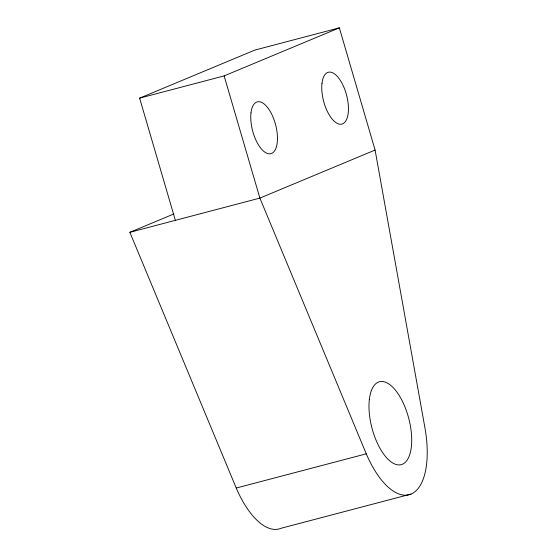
<?xml version="1.0" encoding="UTF-8"?>
<svg xmlns="http://www.w3.org/2000/svg" width="557" height="557" viewBox="0 0 557 557"><rect width="100%" height="100%" fill="white"/><g stroke="black" fill="none" stroke-linecap="round" stroke-linejoin="round"><path stroke-width="0.84" d="M175.364 220.335L139.619 98.136L254.828 50.088L339.345 27.85L375.091 150.049L425.193 429.252A73.935 32.8 75.3 0 1 411.087 494.059L281.062 528.273A73.935 32.8 75.3 0 1 236.238 488.043L129.858 232.311L173.861 213.958M139.619 98.136L224.137 75.898L339.345 27.85M375.091 150.049L259.882 198.097L129.858 232.311M236.238 488.043L366.262 453.83A73.935 32.8 75.3 0 0 411.087 494.059M366.262 453.83L259.882 198.097L224.137 75.898M250.984 112.883A26.792 11.885 75.3 0 0 268.509 153.767A26.792 11.885 75.3 0 0 272.846 116.685A26.792 11.885 75.3 0 0 250.984 112.883M321.988 83.272A26.792 11.885 75.3 0 0 339.505 124.162A26.792 11.885 75.3 0 0 343.843 87.073A26.792 11.885 75.3 0 0 321.988 83.272M369.361 399.369A42.861 19.015 75.3 0 0 397.392 464.789A42.861 19.015 75.3 0 0 404.333 405.447A42.861 19.015 75.3 0 0 369.361 399.369"/></g></svg>
